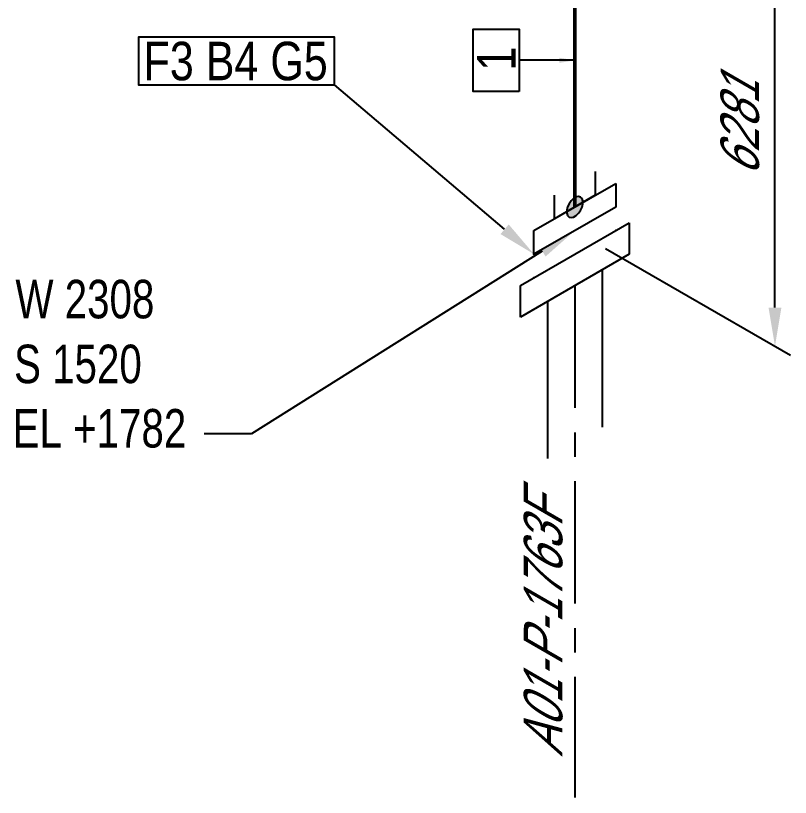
# Model space of a CAD drawing. Header units: millimetres. Extents: x 0 to 594, y 0 to 420.
# Drawn here: x 279.4 to 329.7, y 83.1 to 133.8 of the extents above; entities that cross this region are included whole.
import ezdxf
from ezdxf import colors
from ezdxf.entities.mleader import LeaderData, LeaderLine
from ezdxf.enums import TextEntityAlignment as Align
from ezdxf.math import Vec2, Vec3

# ---------------------------------------------------------------- set-up
doc = ezdxf.new("R2010")
doc.units = ezdxf.units.MM
doc.header["$LTSCALE"] = 0.25
doc.linetypes.add('CENTER', pattern=[50.8, 31.75, -6.35, 6.35, -6.35])
doc.linetypes.add('DASHED2', pattern=[9.525, 6.35, -3.175])
for name, color, linetype in [('밸브', 4, 'Continuous'), ('연속', 7, 'DASHED2'), ('열 추적 선', 7, 'CENTER'), ('용접', 1, 'Continuous'), ('주석', 7, 'Continuous'), ('치수', 1, 'Continuous')]:
    doc.layers.add(name, color=color, linetype=linetype)
doc.layers.add('파이프 작은 보어', color=30, linetype='Continuous', lineweight=50)
doc.styles.add('AdskIsoAnnotation', font='arial.ttf', dxfattribs={"width": 0.8, "height": 1})
doc.styles.add('AdskIsoMetric', font='arial.ttf', dxfattribs={"width": 0.8, "height": 2.5})
doc.styles.add('AdskIsoMetric30', font='arial.ttf', dxfattribs={"width": 0.8, "oblique": 30, "height": 2.5})
doc.styles.add('MtXpl_', font='')
doc.styles.get("Standard").update_dxf_attribs({"font": 'arial.ttf'})
doc.styles.get('MtXpl_').set_extended_font_data('Gulim')
doc.dimstyles.new('AdskIsoMetric', dxfattribs={"dimtxt": 2.5, "dimasz": 2.5, "dimexe": 1, "dimexo": 2, "dimgap": 0.8, "dimtad": 1, "dimdec": 0, "dimrnd": 1, "dimzin": 0, "dimdsep": 46, "dimtxsty": 'AdskIsoMetric', "dimcen": 0, "dimclrt": 7, "dimadec": 0, "dimazin": 0, "dimtfac": 1, "dimtdec": 0, "dimtmove": 1, "dimatfit": 3, "dimfxl": 0, "dimfrac": 2, "dimtolj": 1, "dimtzin": 0, "dimarcsym": 0})

# ---------------------------------------------------------------- blocks, each defined once
blk = doc.blocks.new('*D46')
at = {"layer": 'Defpoints', "color": 0}
for p in [(315.673, 145.452), (328.663, 137.952), (315.673, 119.869)]:
    blk.add_point(p, dxfattribs=at)
at = {"layer": '치수', "color": 0, "lineweight": -2}
for p, q in [((317.673, 144.297), (329.663, 137.375)), ((328.663, 114.869), (328.663, 135.452)), ((317.673, 118.715), (329.663, 111.792))]:
    blk.add_line(p, q, dxfattribs=at)
at = {"layer": '치수', "color": 0}
for points in [[(328.246, 135.452), (329.08, 135.452), (328.663, 137.952)], [(328.246, 114.869), (329.08, 114.869), (328.663, 112.369)]]:
    blk.add_solid(points, dxfattribs=at)
at = {"layer": '치수', "color": 7, "insert": (326.396, 126.47), "char_height": 2.5, "attachment_point": 5, "rotation": 90, "style": 'AdskIsoMetric30'}
blk.add_mtext('\\A1;6281', dxfattribs=at)
blk = doc.blocks.new('AnnoRect')
at = {"color": 0, "linetype": 'ByBlock', "lineweight": -2}
blk.add_wipeout([(-0.8095, -0.6), (-0.8095, 0.6), (0.8095, 0.6), (0.8095, -0.6)], dxfattribs=at)
blk.add_lwpolyline([(-0.8095, -0.6), (-0.8095, 0.6), (0.8095, 0.6), (0.8095, -0.6)], close=True, dxfattribs=at)
at = {"color": 0, "linetype": 'ByBlock', "lineweight": -2, "style": 'AdskIsoAnnotation', "width": 0.8}
blk.add_attdef('XX', text='', height=1, dxfattribs=at).set_placement((0, 0), align=Align.MIDDLE_CENTER)
blk = doc.blocks.new('끝 장비-2-IsoRight')
at = {"color": 0, "linetype": 'ByBlock', "lineweight": -2, "extrusion": (-0.707107, -0.408248, 0.57735)}
for p, q in [((-0.0884, 0.1531), (-0.5303, 0.4082)), ((-0.0884, -0.1531), (-0.0884, 0.2552)), ((-0.0884, 0.2552), (0, 0.2041)), ((-0.0884, -0.051), (-0.5303, 0.2041)), ((0, 0.2041), (0, -0.2041)), ((0, -0.2041), (-0.0884, -0.1531))]:
    blk.add_line(p, q, dxfattribs=at)
blk = doc.blocks.new('개스킷-2-IsoRight')
at = {"color": 0, "linetype": 'ByBlock', "lineweight": -2, "extrusion": (-1, 0, 0)}
for p in [(-0.0529, 0.2347), (0.0442, 0.1786), (-0.0442, -0.1786), (0.0442, -0.2296)]:
    blk.add_point(p, dxfattribs=at)
blk = doc.blocks.new('플랜지-2-IsoRight')
at = {"color": 0, "linetype": 'ByBlock', "lineweight": -2}
blk.add_wipeout([(0.0442, -0.2296), (-0.0442, -0.1786), (-0.0442, 0.2296), (0.0442, 0.1786)], dxfattribs=at)
at = {"color": 0, "linetype": 'ByBlock', "lineweight": -2, "extrusion": (-0.707107, -0.408248, 0.57735)}
for p, q in [((-0.0442, -0.1786), (-0.0442, 0.2296)), ((-0.0442, 0.2296), (0.0442, 0.1786)), ((0.0442, 0.1786), (0.0442, -0.2296)), ((0.0442, -0.2296), (-0.0442, -0.1786))]:
    blk.add_line(p, q, dxfattribs=at)
at = {"color": 0, "linetype": 'ByBlock', "lineweight": -2}
blk.add_wipeout([(0.0442, -0.2296), (-0.0442, -0.1786), (-0.0442, 0.2296), (0.0442, 0.1786)], dxfattribs=at)
at = {"color": 0, "linetype": 'ByBlock', "lineweight": -2, "extrusion": (-0.707107, -0.408248, 0.57735)}
for p, q in [((-0.0442, -0.1786), (-0.0442, 0.2296)), ((-0.0442, 0.2296), (0.0442, 0.1786)), ((0.0442, 0.1786), (0.0442, -0.2296)), ((0.0442, -0.2296), (-0.0442, -0.1786))]:
    blk.add_line(p, q, dxfattribs=at)
blk = doc.blocks.new('SocketWeld-2-IsoRight')
blk.add_hatch(color=256).paths.add_polyline_path([(0.0055, -0.0435), (0.0057, -0.0436), (0.006, -0.0436), (0.0062, -0.0436), (0.0064, -0.0437), (0.0066, -0.0437), (0.0068, -0.0438), (0.007, -0.0438), (0.0072, -0.0439), (0.0075, -0.0439), (0.0077, -0.0439), (0.0079, -0.044), (0.0081, -0.044), (0.0083, -0.0441), (0.0085, -0.0441), (0.0088, -0.0442), (0.009, -0.0442), (0.0092, -0.0443), (0.0094, -0.0443), (0.0096, -0.0443), (0.0098, -0.0444), (0.01, -0.0444), (0.0103, -0.0445), (0.0105, -0.0445), (0.0107, -0.0446), (0.0109, -0.0446), (0.0111, -0.0446), (0.0113, -0.0447), (0.0115, -0.0447), (0.0118, -0.0448), (0.012, -0.0448), (0.0122, -0.0449), (0.0124, -0.0449), (0.0126, -0.0449), (0.0128, -0.045), (0.013, -0.045), (0.0133, -0.0451), (0.0135, -0.0451), (0.0137, -0.0452), (0.0139, -0.0452), (0.0141, -0.0453), (0.0143, -0.0453), (0.0145, -0.0453), (0.0148, -0.0454), (0.015, -0.0454), (0.0152, -0.0455), (0.0154, -0.0455), (0.0156, -0.0456), (0.0158, -0.0456), (0.0161, -0.0456), (0.0161, -0.0456), (0.0162, -0.0456), (0.0164, -0.0455), (0.0166, -0.0455), (0.0168, -0.0455), (0.017, -0.0454), (0.0171, -0.0454), (0.0173, -0.0453), (0.0175, -0.0453), (0.0177, -0.0452), (0.0179, -0.0452), (0.0181, -0.0451), (0.0182, -0.0451), (0.0184, -0.045), (0.0186, -0.045), (0.0188, -0.0449), (0.019, -0.0449), (0.0192, -0.0448), (0.0193, -0.0448), (0.0195, -0.0447), (0.0197, -0.0447), (0.0199, -0.0446), (0.0201, -0.0446), (0.0203, -0.0445), (0.0204, -0.0445), (0.0206, -0.0444), (0.0208, -0.0444), (0.021, -0.0444), (0.0212, -0.0443), (0.0213, -0.0443), (0.0215, -0.0442), (0.0217, -0.0442), (0.0219, -0.0441), (0.0221, -0.0441), (0.0223, -0.044), (0.0224, -0.044), (0.0226, -0.0439), (0.0228, -0.0439), (0.023, -0.0438), (0.0232, -0.0438), (0.0234, -0.0437), (0.0235, -0.0437), (0.0237, -0.0436), (0.0239, -0.0436), (0.0241, -0.0435), (0.0243, -0.0435), (0.0245, -0.0434), (0.0246, -0.0434), (0.0248, -0.0433), (0.025, -0.0433), (0.025, -0.0433), (0.0251, -0.0432), (0.0253, -0.043), (0.0254, -0.0429), (0.0255, -0.0428), (0.0257, -0.0426), (0.0258, -0.0425), (0.0259, -0.0424), (0.0261, -0.0422), (0.0262, -0.0421), (0.0263, -0.042), (0.0265, -0.0418), (0.0266, -0.0417), (0.0267, -0.0416), (0.0269, -0.0414), (0.027, -0.0413), (0.0271, -0.0412), (0.0273, -0.041), (0.0274, -0.0409), (0.0275, -0.0408), (0.0277, -0.0406), (0.0278, -0.0405), (0.0279, -0.0403), (0.0281, -0.0402), (0.0282, -0.0401), (0.0283, -0.0399), (0.0284, -0.0398), (0.0286, -0.0397), (0.0287, -0.0395), (0.0288, -0.0394), (0.029, -0.0393), (0.0291, -0.0391), (0.0292, -0.039), (0.0294, -0.0389), (0.0295, -0.0387), (0.0296, -0.0386), (0.0298, -0.0385), (0.0299, -0.0383), (0.03, -0.0382), (0.0302, -0.0381), (0.0303, -0.0379), (0.0304, -0.0378), (0.0306, -0.0377), (0.0307, -0.0375), (0.0308, -0.0374), (0.031, -0.0373), (0.0311, -0.0371), (0.0312, -0.037), (0.0314, -0.0369), (0.0315, -0.0367), (0.0315, -0.0367), (0.0316, -0.0365), (0.0316, -0.0363), (0.0317, -0.0361), (0.0318, -0.0359), (0.0319, -0.0357), (0.0319, -0.0355), (0.032, -0.0353), (0.0321, -0.0351), (0.0321, -0.0349), (0.0322, -0.0346), (0.0323, -0.0344), (0.0323, -0.0342), (0.0324, -0.034), (0.0325, -0.0338), (0.0325, -0.0336), (0.0326, -0.0334), (0.0327, -0.0332), (0.0328, -0.033), (0.0328, -0.0328), (0.0329, -0.0326), (0.033, -0.0324), (0.033, -0.0322), (0.0331, -0.0319), (0.0332, -0.0317), (0.0332, -0.0315), (0.0333, -0.0313), (0.0334, -0.0311), (0.0335, -0.0309), (0.0335, -0.0307), (0.0336, -0.0305), (0.0337, -0.0303), (0.0337, -0.0301), (0.0338, -0.0299), (0.0339, -0.0297), (0.0339, -0.0295), (0.034, -0.0292), (0.0341, -0.029), (0.0342, -0.0288), (0.0342, -0.0286), (0.0343, -0.0284), (0.0344, -0.0282), (0.0344, -0.028), (0.0345, -0.0278), (0.0346, -0.0276), (0.0346, -0.0274), (0.0347, -0.0272), (0.0348, -0.027), (0.0349, -0.0268), (0.0349, -0.0265), (0.0349, -0.0265), (0.0349, -0.0263), (0.0349, -0.026), (0.0349, -0.0258), (0.0349, -0.0255), (0.0349, -0.0252), (0.0349, -0.025), (0.0349, -0.0247), (0.0349, -0.0245), (0.0349, -0.0242), (0.0349, -0.0239), (0.0349, -0.0237), (0.0349, -0.0234), (0.0349, -0.0232), (0.0349, -0.0229), (0.0349, -0.0226), (0.0349, -0.0224), (0.0349, -0.0221), (0.0349, -0.0219), (0.0349, -0.0216), (0.0349, -0.0213), (0.0349, -0.0211), (0.0349, -0.0208), (0.0349, -0.0206), (0.0349, -0.0203), (0.0349, -0.02), (0.0349, -0.0198), (0.0349, -0.0195), (0.0349, -0.0192), (0.0349, -0.019), (0.0349, -0.0187), (0.0349, -0.0185), (0.0349, -0.0182), (0.0349, -0.0179), (0.0349, -0.0177), (0.0349, -0.0174), (0.0349, -0.0172), (0.0349, -0.0169), (0.0349, -0.0166), (0.0349, -0.0164), (0.0349, -0.0161), (0.0349, -0.0159), (0.0349, -0.0156), (0.0349, -0.0153), (0.0349, -0.0151), (0.0349, -0.0148), (0.0349, -0.0146), (0.0349, -0.0143), (0.0349, -0.014), (0.0349, -0.0138), (0.0349, -0.0138), (0.0349, -0.0135), (0.0348, -0.0132), (0.0347, -0.0129), (0.0346, -0.0126), (0.0346, -0.0123), (0.0345, -0.012), (0.0344, -0.0118), (0.0344, -0.0115), (0.0343, -0.0112), (0.0342, -0.0109), (0.0342, -0.0106), (0.0341, -0.0103), (0.034, -0.01), (0.0339, -0.0097), (0.0339, -0.0095), (0.0338, -0.0092), (0.0337, -0.0089), (0.0337, -0.0086), (0.0336, -0.0083), (0.0335, -0.008), (0.0335, -0.0077), (0.0334, -0.0074), (0.0333, -0.0071), (0.0332, -0.0069), (0.0332, -0.0066), (0.0331, -0.0063), (0.033, -0.006), (0.033, -0.0057), (0.0329, -0.0054), (0.0328, -0.0051), (0.0328, -0.0048), (0.0327, -0.0046), (0.0326, -0.0043), (0.0325, -0.004), (0.0325, -0.0037), (0.0324, -0.0034), (0.0323, -0.0031), (0.0323, -0.0028), (0.0322, -0.0025), (0.0321, -0.0022), (0.0321, -0.002), (0.032, -0.0017), (0.0319, -0.0014), (0.0319, -0.0011), (0.0318, -0.0008), (0.0317, -0.0005), (0.0316, -0.0002), (0.0316, 0.0001), (0.0315, 0.0003), (0.0315, 0.0003), (0.0314, 0.0006), (0.0312, 0.0009), (0.0311, 0.0012), (0.031, 0.0015), (0.0308, 0.0018), (0.0307, 0.0021), (0.0306, 0.0024), (0.0304, 0.0026), (0.0303, 0.0029), (0.0302, 0.0032), (0.03, 0.0035), (0.0299, 0.0038), (0.0298, 0.0041), (0.0296, 0.0044), (0.0295, 0.0047), (0.0294, 0.0049), (0.0292, 0.0052), (0.0291, 0.0055), (0.029, 0.0058), (0.0288, 0.0061), (0.0287, 0.0064), (0.0286, 0.0067), (0.0284, 0.007), (0.0283, 0.0072), (0.0282, 0.0075), (0.0281, 0.0078), (0.0279, 0.0081), (0.0278, 0.0084), (0.0277, 0.0087), (0.0275, 0.009), (0.0274, 0.0093), (0.0273, 0.0095), (0.0271, 0.0098), (0.027, 0.0101), (0.0269, 0.0104), (0.0267, 0.0107), (0.0266, 0.011), (0.0265, 0.0113), (0.0263, 0.0116), (0.0262, 0.0118), (0.0261, 0.0121), (0.0259, 0.0124), (0.0258, 0.0127), (0.0257, 0.013), (0.0255, 0.0133), (0.0254, 0.0136), (0.0253, 0.0139), (0.0251, 0.0141), (0.025, 0.0144), (0.025, 0.0144), (0.0248, 0.0147), (0.0246, 0.015), (0.0245, 0.0152), (0.0243, 0.0155), (0.0241, 0.0157), (0.0239, 0.016), (0.0237, 0.0162), (0.0235, 0.0165), (0.0234, 0.0168), (0.0232, 0.017), (0.023, 0.0173), (0.0228, 0.0175), (0.0226, 0.0178), (0.0224, 0.0181), (0.0223, 0.0183), (0.0221, 0.0186), (0.0219, 0.0188), (0.0217, 0.0191), (0.0215, 0.0193), (0.0213, 0.0196), (0.0212, 0.0199), (0.021, 0.0201), (0.0208, 0.0204), (0.0206, 0.0206), (0.0204, 0.0209), (0.0203, 0.0212), (0.0201, 0.0214), (0.0199, 0.0217), (0.0197, 0.0219), (0.0195, 0.0222), (0.0193, 0.0225), (0.0192, 0.0227), (0.019, 0.023), (0.0188, 0.0232), (0.0186, 0.0235), (0.0184, 0.0237), (0.0182, 0.024), (0.0181, 0.0243), (0.0179, 0.0245), (0.0177, 0.0248), (0.0175, 0.025), (0.0173, 0.0253), (0.0171, 0.0256), (0.017, 0.0258), (0.0168, 0.0261), (0.0166, 0.0263), (0.0164, 0.0266), (0.0162, 0.0268), (0.0161, 0.0271), (0.0161, 0.0271), (0.0158, 0.0273), (0.0156, 0.0275), (0.0154, 0.0277), (0.0152, 0.0279), (0.015, 0.0281), (0.0148, 0.0283), (0.0145, 0.0285), (0.0143, 0.0287), (0.0141, 0.0289), (0.0139, 0.0292), (0.0137, 0.0294), (0.0135, 0.0296), (0.0133, 0.0298), (0.013, 0.03), (0.0128, 0.0302), (0.0126, 0.0304), (0.0124, 0.0306), (0.0122, 0.0308), (0.012, 0.031), (0.0118, 0.0312), (0.0115, 0.0314), (0.0113, 0.0316), (0.0111, 0.0318), (0.0109, 0.032), (0.0107, 0.0322), (0.0105, 0.0324), (0.0103, 0.0326), (0.01, 0.0328), (0.0098, 0.033), (0.0096, 0.0332), (0.0094, 0.0334), (0.0092, 0.0337), (0.009, 0.0339), (0.0088, 0.0341), (0.0085, 0.0343), (0.0083, 0.0345), (0.0081, 0.0347), (0.0079, 0.0349), (0.0077, 0.0351), (0.0075, 0.0353), (0.0072, 0.0355), (0.007, 0.0357), (0.0068, 0.0359), (0.0066, 0.0361), (0.0064, 0.0363), (0.0062, 0.0365), (0.006, 0.0367), (0.0057, 0.0369), (0.0055, 0.0371), (0.0055, 0.0371), (0.0053, 0.0373), (0.0051, 0.0374), (0.0049, 0.0375), (0.0046, 0.0377), (0.0044, 0.0378), (0.0042, 0.0379), (0.004, 0.038), (0.0037, 0.0382), (0.0035, 0.0383), (0.0033, 0.0384), (0.003, 0.0386), (0.0028, 0.0387), (0.0026, 0.0388), (0.0024, 0.039), (0.0021, 0.0391), (0.0019, 0.0392), (0.0017, 0.0393), (0.0015, 0.0395), (0.0012, 0.0396), (0.001, 0.0397), (0.0008, 0.0399), (0.0006, 0.04), (0.0003, 0.0401), (0.0001, 0.0403), (-0.0001, 0.0404), (-0.0003, 0.0405), (-0.0006, 0.0406), (-0.0008, 0.0408), (-0.001, 0.0409), (-0.0012, 0.041), (-0.0015, 0.0412), (-0.0017, 0.0413), (-0.0019, 0.0414), (-0.0021, 0.0416), (-0.0024, 0.0417), (-0.0026, 0.0418), (-0.0028, 0.042), (-0.003, 0.0421), (-0.0033, 0.0422), (-0.0035, 0.0423), (-0.0037, 0.0425), (-0.004, 0.0426), (-0.0042, 0.0427), (-0.0044, 0.0429), (-0.0046, 0.043), (-0.0049, 0.0431), (-0.0051, 0.0433), (-0.0053, 0.0434), (-0.0055, 0.0435), (-0.0055, 0.0435), (-0.0057, 0.0436), (-0.006, 0.0436), (-0.0062, 0.0436), (-0.0064, 0.0437), (-0.0066, 0.0437), (-0.0068, 0.0438), (-0.007, 0.0438), (-0.0072, 0.0439), (-0.0075, 0.0439), (-0.0077, 0.0439), (-0.0079, 0.044), (-0.0081, 0.044), (-0.0083, 0.0441), (-0.0085, 0.0441), (-0.0088, 0.0442), (-0.009, 0.0442), (-0.0092, 0.0443), (-0.0094, 0.0443), (-0.0096, 0.0443), (-0.0098, 0.0444), (-0.01, 0.0444), (-0.0103, 0.0445), (-0.0105, 0.0445), (-0.0107, 0.0446), (-0.0109, 0.0446), (-0.0111, 0.0446), (-0.0113, 0.0447), (-0.0115, 0.0447), (-0.0118, 0.0448), (-0.012, 0.0448), (-0.0122, 0.0449), (-0.0124, 0.0449), (-0.0126, 0.0449), (-0.0128, 0.045), (-0.013, 0.045), (-0.0133, 0.0451), (-0.0135, 0.0451), (-0.0137, 0.0452), (-0.0139, 0.0452), (-0.0141, 0.0453), (-0.0143, 0.0453), (-0.0145, 0.0453), (-0.0148, 0.0454), (-0.015, 0.0454), (-0.0152, 0.0455), (-0.0154, 0.0455), (-0.0156, 0.0456), (-0.0158, 0.0456), (-0.0161, 0.0456), (-0.0161, 0.0456), (-0.0162, 0.0456), (-0.0164, 0.0455), (-0.0166, 0.0455), (-0.0168, 0.0455), (-0.017, 0.0454), (-0.0171, 0.0454), (-0.0173, 0.0453), (-0.0175, 0.0453), (-0.0177, 0.0452), (-0.0179, 0.0452), (-0.0181, 0.0451), (-0.0182, 0.0451), (-0.0184, 0.045), (-0.0186, 0.045), (-0.0188, 0.0449), (-0.019, 0.0449), (-0.0192, 0.0448), (-0.0193, 0.0448), (-0.0195, 0.0447), (-0.0197, 0.0447), (-0.0199, 0.0446), (-0.0201, 0.0446), (-0.0203, 0.0445), (-0.0204, 0.0445), (-0.0206, 0.0444), (-0.0208, 0.0444), (-0.021, 0.0444), (-0.0212, 0.0443), (-0.0213, 0.0443), (-0.0215, 0.0442), (-0.0217, 0.0442), (-0.0219, 0.0441), (-0.0221, 0.0441), (-0.0223, 0.044), (-0.0224, 0.044), (-0.0226, 0.0439), (-0.0228, 0.0439), (-0.023, 0.0438), (-0.0232, 0.0438), (-0.0234, 0.0437), (-0.0235, 0.0437), (-0.0237, 0.0436), (-0.0239, 0.0436), (-0.0241, 0.0435), (-0.0243, 0.0435), (-0.0245, 0.0434), (-0.0246, 0.0434), (-0.0248, 0.0433), (-0.025, 0.0433), (-0.025, 0.0433), (-0.0251, 0.0432), (-0.0253, 0.043), (-0.0254, 0.0429), (-0.0255, 0.0428), (-0.0257, 0.0426), (-0.0258, 0.0425), (-0.0259, 0.0424), (-0.0261, 0.0422), (-0.0262, 0.0421), (-0.0263, 0.042), (-0.0265, 0.0418), (-0.0266, 0.0417), (-0.0267, 0.0416), (-0.0269, 0.0414), (-0.027, 0.0413), (-0.0271, 0.0412), (-0.0273, 0.041), (-0.0274, 0.0409), (-0.0275, 0.0408), (-0.0277, 0.0406), (-0.0278, 0.0405), (-0.0279, 0.0403), (-0.0281, 0.0402), (-0.0282, 0.0401), (-0.0283, 0.0399), (-0.0284, 0.0398), (-0.0286, 0.0397), (-0.0287, 0.0395), (-0.0288, 0.0394), (-0.029, 0.0393), (-0.0291, 0.0391), (-0.0292, 0.039), (-0.0294, 0.0389), (-0.0295, 0.0387), (-0.0296, 0.0386), (-0.0298, 0.0385), (-0.0299, 0.0383), (-0.03, 0.0382), (-0.0302, 0.0381), (-0.0303, 0.0379), (-0.0304, 0.0378), (-0.0306, 0.0377), (-0.0307, 0.0375), (-0.0308, 0.0374), (-0.031, 0.0373), (-0.0311, 0.0371), (-0.0312, 0.037), (-0.0314, 0.0369), (-0.0315, 0.0367), (-0.0315, 0.0367), (-0.0316, 0.0365), (-0.0316, 0.0363), (-0.0317, 0.0361), (-0.0318, 0.0359), (-0.0319, 0.0357), (-0.0319, 0.0355), (-0.032, 0.0353), (-0.0321, 0.0351), (-0.0321, 0.0349), (-0.0322, 0.0346), (-0.0323, 0.0344), (-0.0323, 0.0342), (-0.0324, 0.034), (-0.0325, 0.0338), (-0.0325, 0.0336), (-0.0326, 0.0334), (-0.0327, 0.0332), (-0.0328, 0.033), (-0.0328, 0.0328), (-0.0329, 0.0326), (-0.033, 0.0324), (-0.033, 0.0322), (-0.0331, 0.0319), (-0.0332, 0.0317), (-0.0332, 0.0315), (-0.0333, 0.0313), (-0.0334, 0.0311), (-0.0335, 0.0309), (-0.0335, 0.0307), (-0.0336, 0.0305), (-0.0337, 0.0303), (-0.0337, 0.0301), (-0.0338, 0.0299), (-0.0339, 0.0297), (-0.0339, 0.0295), (-0.034, 0.0292), (-0.0341, 0.029), (-0.0342, 0.0288), (-0.0342, 0.0286), (-0.0343, 0.0284), (-0.0344, 0.0282), (-0.0344, 0.028), (-0.0345, 0.0278), (-0.0346, 0.0276), (-0.0346, 0.0274), (-0.0347, 0.0272), (-0.0348, 0.027), (-0.0349, 0.0268), (-0.0349, 0.0265), (-0.0349, 0.0265), (-0.0349, 0.0263), (-0.0349, 0.026), (-0.0349, 0.0258), (-0.0349, 0.0255), (-0.0349, 0.0252), (-0.0349, 0.025), (-0.0349, 0.0247), (-0.0349, 0.0245), (-0.0349, 0.0242), (-0.0349, 0.0239), (-0.0349, 0.0237), (-0.0349, 0.0234), (-0.0349, 0.0232), (-0.0349, 0.0229), (-0.0349, 0.0226), (-0.0349, 0.0224), (-0.0349, 0.0221), (-0.0349, 0.0219), (-0.0349, 0.0216), (-0.0349, 0.0213), (-0.0349, 0.0211), (-0.0349, 0.0208), (-0.0349, 0.0206), (-0.0349, 0.0203), (-0.0349, 0.02), (-0.0349, 0.0198), (-0.0349, 0.0195), (-0.0349, 0.0192), (-0.0349, 0.019), (-0.0349, 0.0187), (-0.0349, 0.0185), (-0.0349, 0.0182), (-0.0349, 0.0179), (-0.0349, 0.0177), (-0.0349, 0.0174), (-0.0349, 0.0172), (-0.0349, 0.0169), (-0.0349, 0.0166), (-0.0349, 0.0164), (-0.0349, 0.0161), (-0.0349, 0.0159), (-0.0349, 0.0156), (-0.0349, 0.0153), (-0.0349, 0.0151), (-0.0349, 0.0148), (-0.0349, 0.0146), (-0.0349, 0.0143), (-0.0349, 0.014), (-0.0349, 0.0138), (-0.0349, 0.0138), (-0.0349, 0.0135), (-0.0348, 0.0132), (-0.0347, 0.0129), (-0.0346, 0.0126), (-0.0346, 0.0123), (-0.0345, 0.012), (-0.0344, 0.0118), (-0.0344, 0.0115), (-0.0343, 0.0112), (-0.0342, 0.0109), (-0.0342, 0.0106), (-0.0341, 0.0103), (-0.034, 0.01), (-0.0339, 0.0097), (-0.0339, 0.0095), (-0.0338, 0.0092), (-0.0337, 0.0089), (-0.0337, 0.0086), (-0.0336, 0.0083), (-0.0335, 0.008), (-0.0335, 0.0077), (-0.0334, 0.0074), (-0.0333, 0.0071), (-0.0332, 0.0069), (-0.0332, 0.0066), (-0.0331, 0.0063), (-0.033, 0.006), (-0.033, 0.0057), (-0.0329, 0.0054), (-0.0328, 0.0051), (-0.0328, 0.0048), (-0.0327, 0.0046), (-0.0326, 0.0043), (-0.0325, 0.004), (-0.0325, 0.0037), (-0.0324, 0.0034), (-0.0323, 0.0031), (-0.0323, 0.0028), (-0.0322, 0.0025), (-0.0321, 0.0022), (-0.0321, 0.002), (-0.032, 0.0017), (-0.0319, 0.0014), (-0.0319, 0.0011), (-0.0318, 0.0008), (-0.0317, 0.0005), (-0.0316, 0.0002), (-0.0316, -0.0001), (-0.0315, -0.0003), (-0.0315, -0.0003), (-0.0314, -0.0006), (-0.0312, -0.0009), (-0.0311, -0.0012), (-0.031, -0.0015), (-0.0308, -0.0018), (-0.0307, -0.0021), (-0.0306, -0.0024), (-0.0304, -0.0026), (-0.0303, -0.0029), (-0.0302, -0.0032), (-0.03, -0.0035), (-0.0299, -0.0038), (-0.0298, -0.0041), (-0.0296, -0.0044), (-0.0295, -0.0047), (-0.0294, -0.0049), (-0.0292, -0.0052), (-0.0291, -0.0055), (-0.029, -0.0058), (-0.0288, -0.0061), (-0.0287, -0.0064), (-0.0286, -0.0067), (-0.0284, -0.007), (-0.0283, -0.0072), (-0.0282, -0.0075), (-0.0281, -0.0078), (-0.0279, -0.0081), (-0.0278, -0.0084), (-0.0277, -0.0087), (-0.0275, -0.009), (-0.0274, -0.0093), (-0.0273, -0.0095), (-0.0271, -0.0098), (-0.027, -0.0101), (-0.0269, -0.0104), (-0.0267, -0.0107), (-0.0266, -0.011), (-0.0265, -0.0113), (-0.0263, -0.0116), (-0.0262, -0.0118), (-0.0261, -0.0121), (-0.0259, -0.0124), (-0.0258, -0.0127), (-0.0257, -0.013), (-0.0255, -0.0133), (-0.0254, -0.0136), (-0.0253, -0.0139), (-0.0251, -0.0141), (-0.025, -0.0144), (-0.025, -0.0144), (-0.0248, -0.0147), (-0.0246, -0.015), (-0.0245, -0.0152), (-0.0243, -0.0155), (-0.0241, -0.0157), (-0.0239, -0.016), (-0.0237, -0.0162), (-0.0235, -0.0165), (-0.0234, -0.0168), (-0.0232, -0.017), (-0.023, -0.0173), (-0.0228, -0.0175), (-0.0226, -0.0178), (-0.0224, -0.0181), (-0.0223, -0.0183), (-0.0221, -0.0186), (-0.0219, -0.0188), (-0.0217, -0.0191), (-0.0215, -0.0193), (-0.0213, -0.0196), (-0.0212, -0.0199), (-0.021, -0.0201), (-0.0208, -0.0204), (-0.0206, -0.0206), (-0.0204, -0.0209), (-0.0203, -0.0212), (-0.0201, -0.0214), (-0.0199, -0.0217), (-0.0197, -0.0219), (-0.0195, -0.0222), (-0.0193, -0.0225), (-0.0192, -0.0227), (-0.019, -0.023), (-0.0188, -0.0232), (-0.0186, -0.0235), (-0.0184, -0.0237), (-0.0182, -0.024), (-0.0181, -0.0243), (-0.0179, -0.0245), (-0.0177, -0.0248), (-0.0175, -0.025), (-0.0173, -0.0253), (-0.0171, -0.0256), (-0.017, -0.0258), (-0.0168, -0.0261), (-0.0166, -0.0263), (-0.0164, -0.0266), (-0.0162, -0.0268), (-0.0161, -0.0271), (-0.0161, -0.0271), (-0.0158, -0.0273), (-0.0156, -0.0275), (-0.0154, -0.0277), (-0.0152, -0.0279), (-0.015, -0.0281), (-0.0148, -0.0283), (-0.0145, -0.0285), (-0.0143, -0.0287), (-0.0141, -0.0289), (-0.0139, -0.0292), (-0.0137, -0.0294), (-0.0135, -0.0296), (-0.0133, -0.0298), (-0.013, -0.03), (-0.0128, -0.0302), (-0.0126, -0.0304), (-0.0124, -0.0306), (-0.0122, -0.0308), (-0.012, -0.031), (-0.0118, -0.0312), (-0.0115, -0.0314), (-0.0113, -0.0316), (-0.0111, -0.0318), (-0.0109, -0.032), (-0.0107, -0.0322), (-0.0105, -0.0324), (-0.0103, -0.0326), (-0.01, -0.0328), (-0.0098, -0.033), (-0.0096, -0.0332), (-0.0094, -0.0334), (-0.0092, -0.0337), (-0.009, -0.0339), (-0.0088, -0.0341), (-0.0085, -0.0343), (-0.0083, -0.0345), (-0.0081, -0.0347), (-0.0079, -0.0349), (-0.0077, -0.0351), (-0.0075, -0.0353), (-0.0072, -0.0355), (-0.007, -0.0357), (-0.0068, -0.0359), (-0.0066, -0.0361), (-0.0064, -0.0363), (-0.0062, -0.0365), (-0.006, -0.0367), (-0.0057, -0.0369), (-0.0055, -0.0371), (-0.0055, -0.0371), (-0.0053, -0.0373), (-0.0051, -0.0374), (-0.0049, -0.0375), (-0.0046, -0.0377), (-0.0044, -0.0378), (-0.0042, -0.0379), (-0.004, -0.038), (-0.0037, -0.0382), (-0.0035, -0.0383), (-0.0033, -0.0384), (-0.003, -0.0386), (-0.0028, -0.0387), (-0.0026, -0.0388), (-0.0024, -0.039), (-0.0021, -0.0391), (-0.0019, -0.0392), (-0.0017, -0.0393), (-0.0015, -0.0395), (-0.0012, -0.0396), (-0.001, -0.0397), (-0.0008, -0.0399), (-0.0006, -0.04), (-0.0003, -0.0401), (-0.0001, -0.0403), (0.0001, -0.0404), (0.0003, -0.0405), (0.0006, -0.0406), (0.0008, -0.0408), (0.001, -0.0409), (0.0012, -0.041), (0.0015, -0.0412), (0.0017, -0.0413), (0.0019, -0.0414), (0.0021, -0.0416), (0.0024, -0.0417), (0.0026, -0.0418), (0.0028, -0.042), (0.003, -0.0421), (0.0033, -0.0422), (0.0035, -0.0423), (0.0037, -0.0425), (0.004, -0.0426), (0.0042, -0.0427), (0.0044, -0.0429), (0.0046, -0.043), (0.0049, -0.0431), (0.0051, -0.0433), (0.0053, -0.0434)], flags=0)
at = {"color": 0, "linetype": 'ByBlock', "lineweight": -2, "extrusion": (-0.707107, -0.408248, 0.57735)}
for p, q in [((-0.0884, 0.1531), (0, 0.1021)), ((0, 0.1021), (0, -0.1021)), ((-0.0315, 0.0367), (-0.0349, 0.0265)), ((-0.025, 0.0433), (-0.0315, 0.0367)), ((-0.0161, 0.0456), (-0.025, 0.0433)), ((-0.0055, 0.0435), (-0.0161, 0.0456)), ((0.0055, 0.0371), (-0.0055, 0.0435)), ((0.0161, 0.0271), (0.0055, 0.0371)), ((-0.0349, 0.0265), (-0.0349, 0.0138)), ((-0.0349, 0.0138), (-0.0315, -0.0003)), ((0.025, 0.0144), (0.0161, 0.0271)), ((0.0315, 0.0003), (0.025, 0.0144)), ((0.0349, -0.0138), (0.0315, 0.0003)), ((-0.0315, -0.0003), (-0.025, -0.0144)), ((-0.025, -0.0144), (-0.0161, -0.0271)), ((-0.0161, -0.0271), (-0.0055, -0.0371)), ((0.0315, -0.0367), (0.0349, -0.0265)), ((0.0349, -0.0265), (0.0349, -0.0138)), ((0, -0.1021), (-0.0884, -0.051)), ((-0.0055, -0.0371), (0.0055, -0.0435)), ((0.0055, -0.0435), (0.0161, -0.0456)), ((0.0161, -0.0456), (0.025, -0.0433)), ((0.025, -0.0433), (0.0315, -0.0367))]:
    blk.add_line(p, q, dxfattribs=at)

msp = doc.modelspace()

# ---------------------------------------------------------------- linework, layer by layer
at = {"layer": '열 추적 선', "color": 1}
msp.add_line((315.6727, 116.297), (315.6727, 83.083), dxfattribs=at)
at = {"layer": '파이프 작은 보어'}
for points in [[(315.6727, 132.2183), (315.6727, 139.3283)], [(315.6727, 119.8692), (315.6727, 132.2183)]]:
    msp.add_lwpolyline(points, dxfattribs=at)

# ---------------------------------------------------------------- block references
at = {"layer": '밸브', "xscale": 15, "yscale": 15, "zscale": 15, "rotation": 299.9999999983874}
msp.add_blockref('개스킷-2-IsoRight', (315.6727, 119.1038), dxfattribs=at)
at = {"layer": '연속', "xscale": 20, "yscale": 20, "zscale": 20, "rotation": 120.0013696908037}
msp.add_blockref('끝 장비-2-IsoRight', (315.6727, 118.3383), dxfattribs=at)

# ---------------------------------------------------------------- texts
at = {"layer": '주석', "style": 'MtXpl_', "width": 0.8}
for s, p in [('W 2308', (279.362, 114.1751)), ('S 1520', (279.2706, 109.9658)), ('EL +1782', (279.1751, 105.7889))]:
    msp.add_text(s, height=2.5, dxfattribs=at).set_placement(p)
at = {"layer": '치수', "color": 7, "style": 'AdskIsoMetric30', "oblique": 30, "width": 0.8}
msp.add_text('A01-P-1763F', height=2.5, rotation=90, dxfattribs=at).set_placement((314.8617, 85.7032))

# ---------------------------------------------------------------- dimensions: what is measured, and where the dimension line sits
at = {"layer": '치수'}
dim = msp.add_linear_dim(base=(328.663, 137.952), p1=(315.6727, 119.8692), p2=(315.6727, 145.452), angle=90, text='6281', dimstyle='AdskIsoMetric', override={"dimtad": 0, "dimlfac": 245.533914, "dimtxsty": 'AdskIsoMetric30', "dimse1": 0, "dimse2": 0, "dimsd1": 0, "dimsd2": 0, "dimtmove": 1}, dxfattribs=at)
dim.commit()
dim.dimension.update_dxf_attribs({"geometry": '*D46', "text_midpoint": (326.3959, 126.4695), "dimtype": 160})

# ---------------------------------------------------------------- leaders
at = {"layer": '주석'}
ml = msp.add_multileader_mtext('Standard', dxfattribs=at)
ml.set_content('')
ml.set_leader_properties()
ml.build(insert=Vec2(0, 0))
ml.multileader.update_dxf_attribs({"dogleg_length": 0, "arrow_head_size": 0})
ctx = ml.context
ctx.base_point, ctx.arrow_head_size, ctx.plane_origin = Vec3(312.069, 130.9223), 0, Vec3(-0.431, 12.9223)
notes = []
notes.append((ctx, [(0, (1, 1, 0), (312.069, 130.9223), (-1, 0), 0, [(0, [(315.6727, 130.9223)], 0, [])])]))
ctx.mtext, ml.multileader.dxf.content_type = None, 0
ml = msp.add_multileader_mtext('Standard', dxfattribs=at)
ml.set_content('')
ml.set_leader_properties()
ml.build(insert=Vec2(0, 0))
ml.multileader.update_dxf_attribs({"dogleg_length": 3.0619, "arrow_head_size": 2.5})
ctx = ml.context
ctx.base_point, ctx.arrow_head_size, ctx.plane_origin = Vec3(291.6151, 106.6823), 2.5, Vec3(-0.431, 12.9223)
notes.append((ctx, [(0, (1, 1, 0), (294.677, 106.6823), (-1, 0), 3.0619, [(0, [(315.6727, 119.8692)], 0, [])])]))
ctx.mtext, ml.multileader.dxf.content_type = None, 0
for ctx, leaders in notes:
    for number, flags, end, landing, length, lines in leaders:
        leader = LeaderData()
        leader.index, (leader.has_last_leader_line, leader.has_dogleg_vector, leader.attachment_direction) = number, flags
        leader.last_leader_point, leader.dogleg_vector, leader.dogleg_length = Vec3(end), Vec3(landing), length
        for number, points, colour, breaks in lines:
            line = LeaderLine()
            line.index, line.vertices, line.color, line.breaks = number, Vec3.list(points), colors.encode_raw_color(colour), breaks
            leader.lines.append(line)
        ctx.leaders.append(leader)

# ---------------------------------------------------------------- next in the draw order: block references
at = {"layer": '밸브', "xscale": 15, "yscale": 15, "zscale": 15, "rotation": 299.9999999984115}
msp.add_blockref('플랜지-2-IsoRight', (315.6727, 120.6347), dxfattribs=at)
at = {"layer": '주석'}
ref = msp.add_blockref('AnnoRect', (310.569, 130.9223), dxfattribs=dict(at, xscale=2.500000000000001, yscale=2.500000000000001, zscale=2.500000000000001, rotation=90.00000000000318))
ref.add_attrib('XX_001', '1', (311.8241, 130.2497), dxfattribs={"layer": '0', "color": 0, "linetype": 'ByBlock', "lineweight": -2, "height": 2.5, "rotation": 90, "style": 'AdskIsoAnnotation', "width": 0.8})

# ---------------------------------------------------------------- next in the draw order: block references
at = {"layer": '용접', "xscale": 15, "yscale": 15, "zscale": 15, "rotation": 300.0013696907567}
msp.add_blockref('SocketWeld-2-IsoRight', (315.6727, 121.4001), dxfattribs=at)

# ---------------------------------------------------------------- next in the draw order: leaders
at = {"layer": '주석'}
ml = msp.add_multileader_mtext('Standard', dxfattribs=at)
ml.set_content('')
ml.set_leader_properties()
ml.build(insert=Vec2(0, 0))
ml.multileader.update_dxf_attribs({"dogleg_length": 0, "arrow_head_size": 2.5})
ctx = ml.context
ctx.base_point, ctx.arrow_head_size, ctx.plane_origin = Vec3(300.0741, 129.323), 2.5, Vec3(542.7152, -148.1249)
ctx.text_align_type = 2
notes = []
notes.append((ctx, [(0, (1, 1, 0), (300.0741, 129.323), (-1, 0), 0, [(0, [(313.021, 118.3383)], 0, [])])]))
ctx.mtext, ml.multileader.dxf.content_type = None, 0
for ctx, leaders in notes:
    for number, flags, end, landing, length, lines in leaders:
        leader = LeaderData()
        leader.index, (leader.has_last_leader_line, leader.has_dogleg_vector, leader.attachment_direction) = number, flags
        leader.last_leader_point, leader.dogleg_vector, leader.dogleg_length = Vec3(end), Vec3(landing), length
        for number, points, colour, breaks in lines:
            line = LeaderLine()
            line.index, line.vertices, line.color, line.breaks = number, Vec3.list(points), colors.encode_raw_color(colour), breaks
            leader.lines.append(line)
        ctx.leaders.append(leader)

# ---------------------------------------------------------------- next in the draw order: block references
ref = msp.add_blockref('AnnoRect', (293.7152, 130.8751), dxfattribs=dict(at, xscale=-7.855166051660518, yscale=2.586971350613916, zscale=2.5))
ref.add_attrib('XX_001', 'F3 B4 G5', (287.6777, 129.626), dxfattribs={"layer": '0', "color": 0, "linetype": 'ByBlock', "lineweight": -2, "height": 2.5, "style": 'AdskIsoAnnotation', "width": 0.8})

doc.saveas('drawing.dxf')
